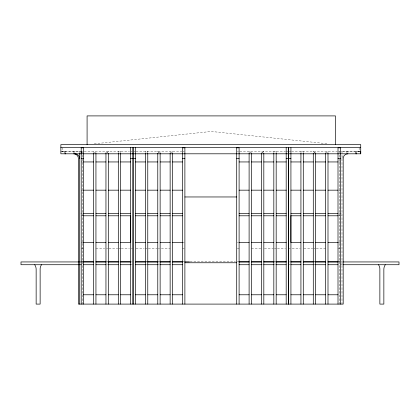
<?xml version="1.0" encoding="UTF-8"?>
<svg xmlns="http://www.w3.org/2000/svg" width="420" height="420" viewBox="0 0 420 420"><rect width="100%" height="100%" fill="white"/><g stroke="black" fill="none" stroke-linecap="round" stroke-linejoin="round"><path stroke-width="0.32" stroke-dasharray="2.1 1.58" d="M355.761 153.804L355.761 151.237L355.761 152.607M356.743 151.237L356.743 152.518L356.743 151.237L360.728 151.237L341.04 151.237M93.986 153.405L95.944 151.41L95.944 152.717M107.126 152.607L108.302 151.41L108.302 152.649M158.167 153.405L160.13 151.41L160.13 152.717M249.501 153.405L251.459 151.41L251.459 152.717M262.642 152.607L263.818 151.41L263.818 152.649M313.682 153.405L315.641 151.41L315.641 152.717M94.237 143.85L211.265 131.455L328.293 143.85M64.853 151.237L64.853 152.518L64.853 151.237L60.863 151.237L80.556 151.237M60.863 151.41L83.591 151.41M84.215 151.41L129.418 151.41M130.667 151.41L132.442 151.41M133.649 151.41L135.413 151.41M136.038 151.41L181.865 151.41M183.089 151.41L184.285 151.41M237.305 151.41L238.502 151.41M239.726 151.41L285.558 151.41M286.183 151.41L287.947 151.41M289.149 151.41L290.923 151.41M291.58 151.41L337.355 151.41M338.604 151.41L360.728 151.41M81.197 161.947L82.394 161.947M339.203 161.947L340.399 161.947M81.197 190.166L82.394 190.166M339.203 190.166L340.399 190.166M80.797 213.449L82.394 213.449M339.203 213.449L341.995 213.449M81.197 215.791L83.591 215.791M338.006 215.791L341.995 215.791M81.197 242.513L83.711 242.513M183.089 242.513L184.285 242.513M237.305 242.513L238.502 242.513M337.88 242.513L340.399 242.513M81.197 248.782L83.591 248.782M95.944 248.782L104.701 248.782M106.538 248.782L107.714 248.782M108.932 248.782L117.684 248.782M118.897 248.782L120.661 248.782M121.286 248.782L129.418 248.782M131.292 248.782L132.442 248.782M136.038 248.782L144.17 248.782M145.42 248.782L147.184 248.782M148.397 248.782L157.153 248.782M158.366 248.782L159.542 248.782M161.38 248.782L170.137 248.782M182.495 248.782L184.285 248.782M237.305 248.782L239.101 248.782M251.459 248.782L260.841 248.782M264.442 248.782L273.2 248.782M274.412 248.782L276.176 248.782M277.426 248.782L285.558 248.782M289.149 248.782L290.304 248.782M292.178 248.782L300.305 248.782M303.912 248.782L312.664 248.782M313.877 248.782L315.053 248.782M316.265 248.782L325.647 248.782M338.006 248.782L340.399 248.782M81.197 261.839L83.155 261.839M106.538 261.839L107.714 261.839M146.008 261.839L147.184 261.839M158.366 261.839L159.542 261.839M182.495 261.839L184.285 261.839M190.134 261.839L235.4 261.839M237.305 261.839L239.101 261.839M274.412 261.839L275.588 261.839M313.877 261.839L315.053 261.839M338.006 261.839L341.995 261.839M81.197 261.938L83.591 261.938M106.538 261.938L107.714 261.938M118.309 261.938L119.485 261.938M131.255 261.938L132.431 261.938M146.008 261.938L147.772 261.938M158.366 261.938L159.542 261.938M273.824 261.938L275.588 261.938M289.159 261.938L290.336 261.938M313.877 261.938L315.053 261.938M338.006 261.938L342.353 261.938M106.538 264.726L107.714 264.726M131.255 264.726L132.431 264.726M146.008 264.726L147.184 264.726M157.778 264.726L159.542 264.726M262.642 264.726L263.818 264.726M274.412 264.726L275.588 264.726M289.159 264.726L290.336 264.726M313.877 264.726L315.053 264.726M340.399 264.726L342.353 264.726M327.611 153.405L325.647 151.41L325.647 152.717M314.465 152.607L313.288 151.41L313.288 152.649M263.424 153.405L261.466 151.41L261.466 152.717M172.095 153.405L170.137 151.41L170.137 152.717M158.954 152.607L157.778 151.41L157.778 152.649M107.914 153.405L105.95 151.41L105.95 152.717M359.137 147.646L359.137 151.41M347.939 151.41L347.939 152.607M346.742 151.41L346.742 152.607M341.995 151.41L341.995 304.096M339.203 151.41L339.203 304.096M327.999 151.41L327.999 152.649M303.282 152.717L303.282 151.41L302.106 152.607L300.93 151.41L300.93 152.649M276.176 152.649L276.176 151.41L275 152.607L273.824 151.41L273.824 152.717M249.107 151.41L249.107 152.649M172.489 151.41L172.489 152.649M147.772 152.717L147.772 151.41L146.596 152.607L145.42 151.41L145.42 152.649M120.661 152.649L120.661 151.41L119.485 152.607L118.309 151.41L118.309 152.717M93.592 151.41L93.592 152.649M82.394 151.41L82.394 304.096M79.601 151.41L79.601 152.717M74.855 151.41L74.855 152.607M73.658 151.41L73.658 152.607M65.83 151.237L65.83 153.804M62.459 147.646L62.459 151.41M341.995 158.55A4.746 4.746 0 0 1 343.381 155.195"/><path stroke-width="0.63" d="M81.197 153.804L81.197 151.237M360.728 153.804L360.728 144.606L60.863 144.606L60.863 153.804L360.728 153.804L360.728 151.237M60.863 147.646L360.728 147.646M81.197 147.824L83.591 147.824L83.591 304.096M184.884 147.824L182.495 147.824L182.495 304.096M236.712 147.824L239.101 147.824L239.101 304.096M340.399 147.824L338.006 147.824L338.006 304.096M64.853 153.804L65.835 153.804M355.761 153.804L356.743 153.804M81.197 158.55L83.591 158.55M130.667 158.55L135.413 158.55M182.495 158.55L184.884 158.55M236.712 158.55L239.101 158.55M286.183 158.55L290.923 158.55M338.006 158.55L340.399 158.55M83.591 161.947L93.592 161.947M95.944 161.947L105.95 161.947M108.302 161.947L118.309 161.947M120.661 161.947L130.714 161.947M135.366 161.947L145.42 161.947M147.772 161.947L157.778 161.947M160.13 161.947L170.137 161.947M172.489 161.947L182.495 161.947M239.101 161.947L249.107 161.947M251.459 161.947L261.466 161.947M263.818 161.947L273.824 161.947M276.176 161.947L286.225 161.947M290.881 161.947L300.93 161.947M303.282 161.947L313.288 161.947M315.641 161.947L325.647 161.947M327.999 161.947L338.006 161.947M83.591 190.166L93.592 190.166M95.944 190.166L105.95 190.166M108.302 190.166L118.309 190.166M120.661 190.166L130.714 190.166M135.366 190.166L145.42 190.166M147.772 190.166L157.778 190.166M160.13 190.166L170.137 190.166M172.489 190.166L182.495 190.166M239.101 190.166L249.107 190.166M251.459 190.166L261.466 190.166M263.818 190.166L273.824 190.166M276.176 190.166L286.225 190.166M290.881 190.166L300.93 190.166M303.282 190.166L313.288 190.166M315.641 190.166L325.647 190.166M327.999 190.166L338.006 190.166M184.884 196.964L236.712 196.964M83.591 213.449L93.592 213.449M95.944 213.449L105.95 213.449M108.302 213.449L118.309 213.449M120.661 213.449L130.667 213.449M135.413 213.449L145.42 213.449M147.772 213.449L157.778 213.449M160.13 213.449L170.137 213.449M172.489 213.449L182.495 213.449M239.101 213.449L249.107 213.449M251.459 213.449L261.466 213.449M263.818 213.449L273.824 213.449M276.176 213.449L286.183 213.449M290.923 213.449L300.93 213.449M303.282 213.449L313.288 213.449M315.641 213.449L325.647 213.449M327.999 213.449L338.006 213.449M83.591 215.791L93.592 215.791M95.944 215.791L105.95 215.791M108.302 215.791L118.309 215.791M120.661 215.791L130.667 215.791M135.413 215.791L145.42 215.791M147.772 215.791L157.778 215.791M160.13 215.791L170.137 215.791M172.489 215.791L182.495 215.791M239.101 215.791L249.107 215.791M251.459 215.791L261.466 215.791M263.818 215.791L273.824 215.791M276.176 215.791L286.183 215.791M290.923 215.791L300.93 215.791M303.282 215.791L313.288 215.791M315.641 215.791L325.647 215.791M327.999 215.791L338.006 215.791M83.591 242.513L93.592 242.513M95.944 242.513L105.95 242.513M108.302 242.513L118.309 242.513M120.661 242.513L130.714 242.513L130.714 215.791M135.366 242.513L145.42 242.513M147.772 242.513L157.778 242.513M160.13 242.513L170.137 242.513M172.489 242.513L182.495 242.513M239.101 242.513L249.107 242.513M251.459 242.513L261.466 242.513M263.818 242.513L273.824 242.513M276.176 242.513L286.225 242.513M300.93 242.513L290.881 242.513L290.881 215.791M303.282 242.513L313.288 242.513M315.641 242.513L325.647 242.513M327.999 242.513L338.006 242.513M83.591 261.839L93.592 261.839M95.944 261.839L105.95 261.839M108.302 261.839L118.309 261.839M120.661 261.839L130.667 261.839M135.413 261.839L145.42 261.839M147.772 261.839L157.778 261.839M160.13 261.839L170.137 261.839M172.489 261.839L182.495 261.839M184.884 261.839L189.478 261.839M239.101 261.839L249.107 261.839M251.459 261.839L261.466 261.839M263.818 261.839L273.824 261.839M276.176 261.839L286.183 261.839M290.923 261.839L300.93 261.839M303.282 261.839L313.288 261.839M315.641 261.839L325.647 261.839M327.999 261.839L338.006 261.839M78.95 261.938L21 261.938L21 264.726L78.95 264.726M79.601 261.938L81.275 261.938M83.591 261.938L93.592 261.938M95.944 261.938L105.95 261.938M108.302 261.938L118.309 261.938M120.661 261.938L130.667 261.938M135.413 261.938L145.42 261.938M147.772 261.938L157.778 261.938M160.13 261.938L170.137 261.938M172.489 261.938L182.495 261.938M239.101 261.938L249.107 261.938M251.459 261.938L261.466 261.938M263.818 261.938L273.824 261.938M276.176 261.938L286.183 261.938M290.923 261.938L300.93 261.938M303.282 261.938L313.288 261.938M315.641 261.938L325.647 261.938M327.999 261.938L338.006 261.938M343.004 261.938L399 261.938L399 264.726L343.004 264.726M184.884 262.757L236.712 262.757M79.601 264.726L81.197 264.726M83.591 264.726L93.592 264.726M95.944 264.726L105.95 264.726M108.302 264.726L118.309 264.726M120.661 264.726L130.667 264.726M135.413 264.726L145.42 264.726M147.772 264.726L157.778 264.726M160.13 264.726L170.137 264.726M172.489 264.726L182.495 264.726M239.101 264.726L249.107 264.726M251.459 264.726L261.466 264.726M263.818 264.726L273.824 264.726M276.176 264.726L286.183 264.726M290.923 264.726L300.93 264.726M303.282 264.726L313.288 264.726M315.641 264.726L325.647 264.726M327.999 264.726L338.006 264.726M83.591 294.777L93.592 294.777M95.944 294.777L105.95 294.777M108.302 294.777L118.309 294.777M120.661 294.777L130.667 294.777M135.413 294.777L145.42 294.777M147.772 294.777L157.778 294.777M160.13 294.777L170.137 294.777M172.489 294.777L182.495 294.777M239.101 294.777L249.107 294.777M251.459 294.777L261.466 294.777M263.818 294.777L273.824 294.777M276.176 294.777L286.183 294.777M290.923 294.777L300.93 294.777M303.282 294.777L313.288 294.777M315.641 294.777L325.647 294.777M327.999 294.777L338.006 294.777M340.399 147.646L340.399 304.096M335.449 144.606L335.449 115.904L87.087 115.904L87.087 144.606M327.999 153.269L327.999 304.096M325.647 153.269L325.647 304.096M315.641 153.269L315.641 304.096M313.288 153.269L313.288 304.096M303.282 153.269L303.282 304.096M300.93 153.269L300.93 304.096M290.923 147.646L290.923 304.096M286.183 147.646L286.183 304.096M276.176 153.269L276.176 304.096M273.824 153.269L273.824 304.096M263.818 153.269L263.818 304.096M261.466 153.269L261.466 304.096M251.459 153.269L251.459 304.096M249.107 153.269L249.107 304.096M236.712 147.646L236.712 304.096M184.884 147.646L184.884 304.096M172.489 153.269L172.489 304.096M170.137 153.269L170.137 304.096M160.13 153.269L160.13 304.096M157.778 153.269L157.778 304.096M147.772 153.269L147.772 304.096M145.42 153.269L145.42 304.096M135.413 147.646L135.413 304.096M133.061 147.646L133.061 304.096M133.019 147.646L133.019 304.096M130.667 147.646L130.667 304.096M120.661 153.269L120.661 304.096M118.309 153.269L118.309 304.096M108.302 153.269L108.302 304.096M105.95 153.269L105.95 304.096M95.944 153.269L95.944 304.096M93.592 153.269L93.592 304.096M81.197 147.646L81.197 304.096M79.601 153.358L79.601 304.096M34.681 264.726A8.075 8.075 0 0 1 36.146 269.367L36.146 304.096L40.136 304.096L40.136 268.952A7.098 7.098 0 0 1 41.533 264.726M385.319 264.726A8.075 8.075 0 0 0 383.854 269.367L383.854 304.096L379.864 304.096L379.864 268.952A7.098 7.098 0 0 0 378.467 264.726M73.658 153.804A4.746 4.746 0 0 1 78.404 158.55L78.404 304.096L343.187 304.096L343.187 158.55A4.746 4.746 0 0 1 347.939 153.804M74.855 153.804A4.746 4.746 0 0 1 79.601 158.55M288.572 304.096L288.572 147.646L288.535 304.096"/></g></svg>
